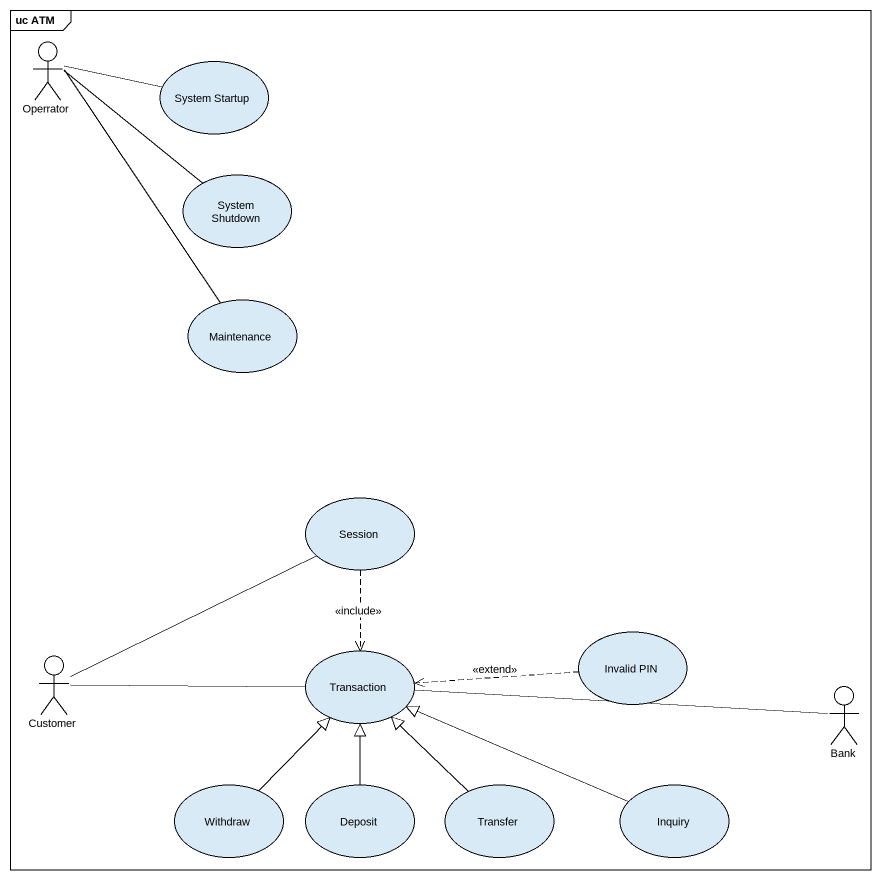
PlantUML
@startuml
mainframe uc ATM
actor Operrator
usecase "System Startup" as System_Startup
usecase "System Shutdown" as System_Shutdown
usecase Maintenance
usecase Session
usecase Transaction
usecase "Invalid PIN" as Invalid_PIN
actor Customer
actor Bank
usecase Withdraw
usecase Deposit
usecase Transfer
usecase Inquiry
Operrator -right- System_Startup
Operrator -- Maintenance
System_Shutdown -up- Operrator
Session ..> Transaction : <<include>>
Invalid_PIN .left.> Transaction : <<extend>>
Customer -right- Session
Customer -right- Transaction
Bank -left- Transaction
Withdraw -up-|> Transaction
Deposit -up-|> Transaction
Transfer -up-|> Transaction
Inquiry -left-|> Transaction
@enduml
